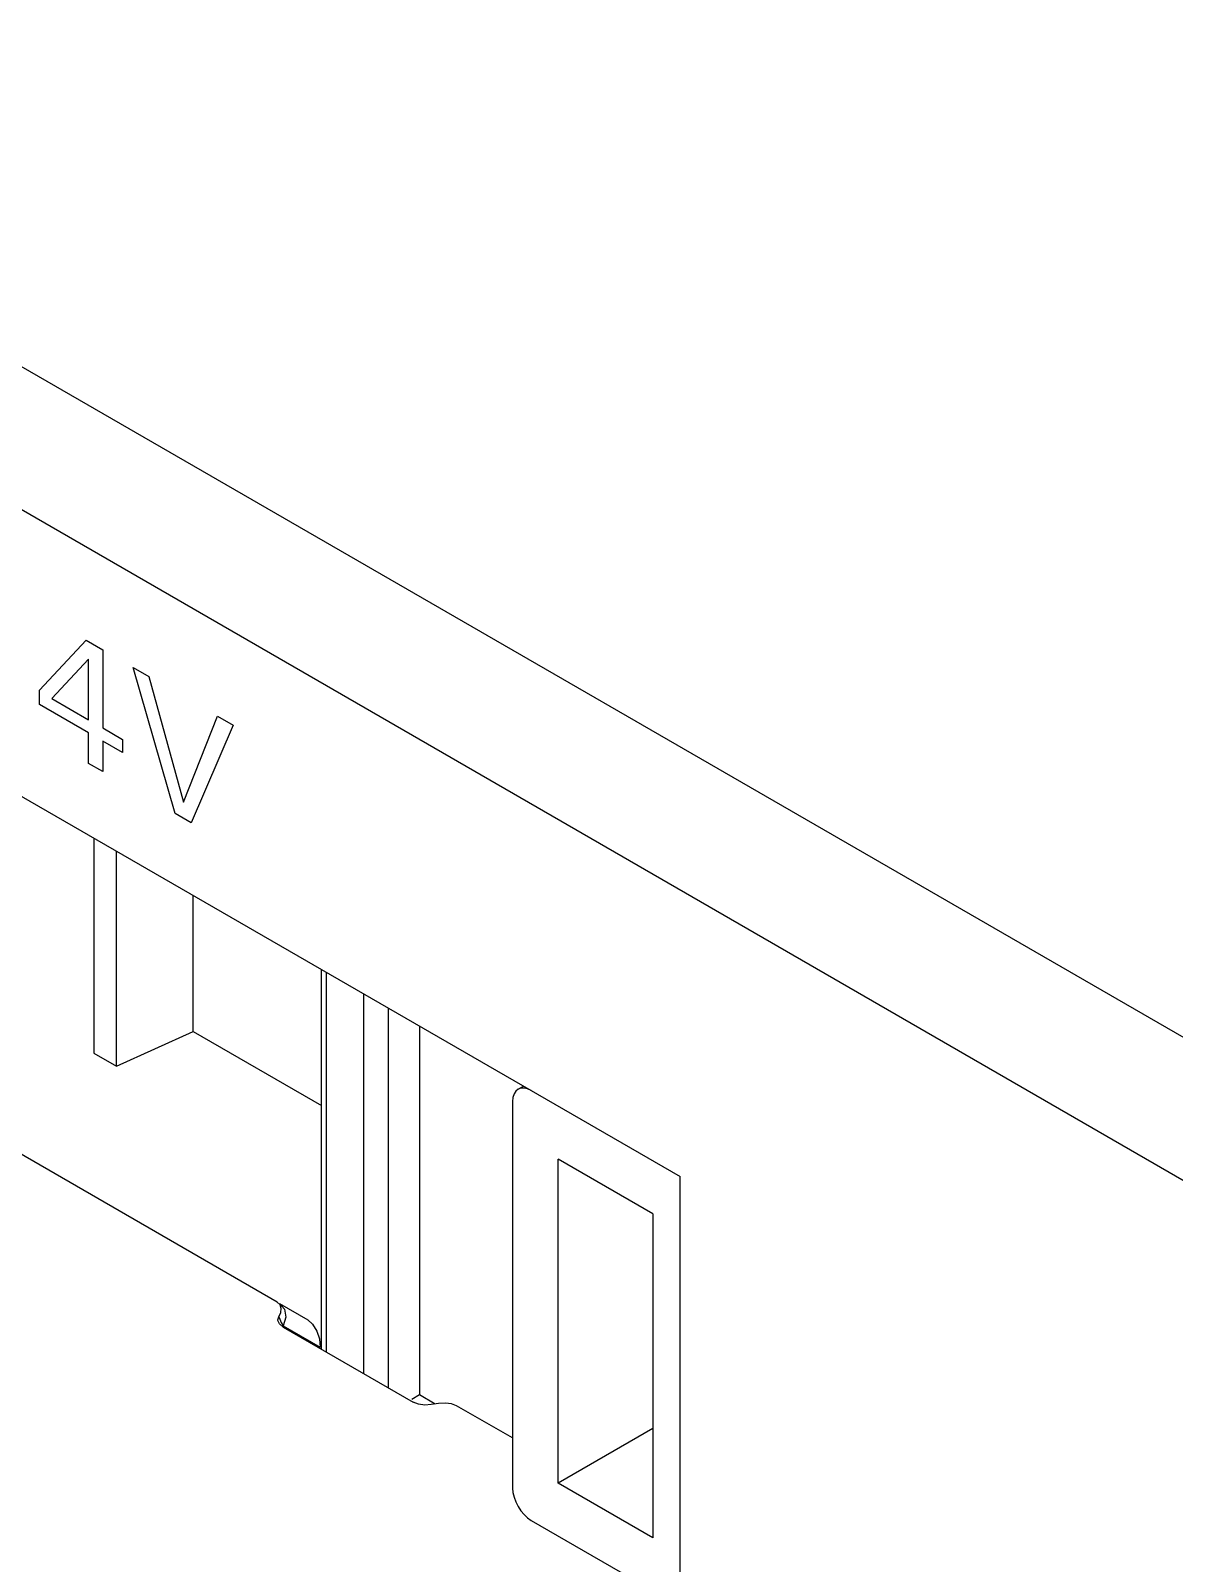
# Model space of a CAD drawing. Extents: x 0 to 420, y 0 to 297.
# Drawn here: x 181.73 to 194.77, y 153.39 to 170.86 of the extents above; entities that cross this region are included whole.
import ezdxf

# ---------------------------------------------------------------- set-up
doc = ezdxf.new("R2010")
doc.units = 0
doc.header["$LTSCALE"] = 23.1
doc.layers.add('40000_ISO', color=7, linetype='CONTINUOUS')

msp = doc.modelspace()

# ---------------------------------------------------------------- linework, layer by layer
at = {"layer": '40000_ISO', "color": 7, "linetype": 'CONTINUOUS'}
for p, q in [((198.677, 157.188), (174.988, 170.864)), ((197.97, 155.963), (174.281, 169.639)), ((181.829, 163.347), (182.359, 163.914)), ((182.359, 163.914), (182.549, 163.805)), ((182.549, 163.805), (182.549, 162.915)), ((179.054, 163.617), (189.131, 157.8)), ((182.388, 163.7), (181.969, 163.25)), ((182.388, 163.008), (182.388, 163.7)), ((183.374, 161.94), (182.897, 163.604)), ((182.897, 163.604), (183.075, 163.501)), ((183.075, 163.501), (183.469, 162.067)), ((181.829, 163.18), (181.829, 163.347)), ((181.969, 163.25), (182.388, 163.008)), ((182.388, 162.857), (181.829, 163.18)), ((183.469, 162.067), (183.857, 163.049)), ((183.857, 163.049), (184.035, 162.946)), ((182.388, 162.51), (182.388, 162.857)), ((182.549, 162.915), (182.776, 162.784)), ((184.035, 162.946), (183.558, 161.834)), ((182.549, 162.764), (182.549, 162.417)), ((182.776, 162.633), (182.549, 162.764)), ((182.776, 162.784), (182.776, 162.633)), ((182.549, 162.417), (182.388, 162.51)), ((183.558, 161.834), (183.374, 161.94)), ((182.448, 161.658), (182.448, 159.208)), ((182.707, 159.059), (182.707, 161.509)), ((183.58, 159.453), (183.58, 161.005)), ((185.042, 155.833), (185.042, 160.161)), ((185.1, 155.8), (185.1, 160.127)), ((185.524, 155.555), (185.524, 159.882)), ((185.807, 155.391), (185.807, 159.719)), ((182.707, 159.059), (183.58, 159.453)), ((183.58, 159.453), (185.042, 158.609)), ((186.161, 159.515), (186.161, 155.31)), ((182.448, 159.208), (182.707, 159.059)), ((184.536, 156.37), (180.115, 158.923)), ((187.226, 158.703), (187.221, 158.657)), ((187.221, 158.657), (187.221, 154.248)), ((187.238, 158.742), (187.226, 158.703)), ((187.257, 158.773), (187.238, 158.742)), ((187.284, 158.795), (187.257, 158.773)), ((187.284, 158.795), (187.346, 158.831)), ((187.316, 158.807), (187.284, 158.795)), ((187.352, 158.808), (187.316, 158.807)), ((187.392, 158.799), (187.352, 158.808)), ((187.434, 158.78), (187.392, 158.799)), ((187.743, 154.304), (187.743, 157.999)), ((188.821, 157.377), (187.743, 157.999)), ((189.131, 152.901), (189.131, 157.8)), ((188.821, 157.377), (188.821, 153.681)), ((184.571, 156.338), (184.536, 156.37)), ((184.556, 156.202), (184.578, 156.251)), ((184.564, 156.354), (184.621, 156.29)), ((184.564, 156.354), (184.888, 156.167)), ((184.584, 156.296), (184.571, 156.338)), ((184.578, 156.251), (184.584, 156.296)), ((184.621, 156.29), (184.636, 156.197)), ((184.547, 156.167), (184.556, 156.202)), ((184.547, 156.161), (184.547, 156.167)), ((184.564, 156.12), (184.547, 156.161)), ((184.556, 156.202), (184.568, 156.173)), ((184.605, 156.085), (184.564, 156.12)), ((184.568, 156.173), (184.584, 156.138)), ((184.584, 156.138), (184.605, 156.099)), ((184.636, 156.197), (184.605, 156.099)), ((184.605, 156.099), (185.029, 155.854)), ((184.605, 156.085), (186.09, 155.228)), ((184.888, 156.167), (184.942, 156.119)), ((184.942, 156.119), (184.989, 156.039)), ((184.989, 156.039), (185.019, 155.949)), ((185.019, 155.949), (185.029, 155.854)), ((186.161, 155.31), (186.072, 155.259)), ((186.15, 155.204), (186.09, 155.228)), ((186.221, 155.194), (186.15, 155.204)), ((186.339, 155.207), (186.161, 155.31)), ((186.293, 155.2), (186.221, 155.194)), ((186.376, 155.212), (186.293, 155.2)), ((186.456, 155.216), (186.376, 155.212)), ((186.527, 155.208), (186.456, 155.216)), ((186.584, 155.188), (186.527, 155.208)), ((187.221, 154.82), (186.584, 155.188)), ((188.821, 154.927), (187.743, 154.304)), ((188.821, 153.681), (187.743, 154.304)), ((187.221, 154.248), (187.226, 154.198)), ((187.226, 154.198), (187.238, 154.145)), ((187.238, 154.145), (187.257, 154.092)), ((187.257, 154.092), (187.284, 154.039)), ((187.284, 154.039), (187.316, 153.99)), ((187.316, 153.99), (187.352, 153.946)), ((187.352, 153.946), (187.392, 153.909)), ((187.392, 153.909), (187.434, 153.881)), ((187.434, 153.881), (197.97, 147.798))]:
    msp.add_line(p, q, dxfattribs=at)

doc.saveas('drawing.dxf')
